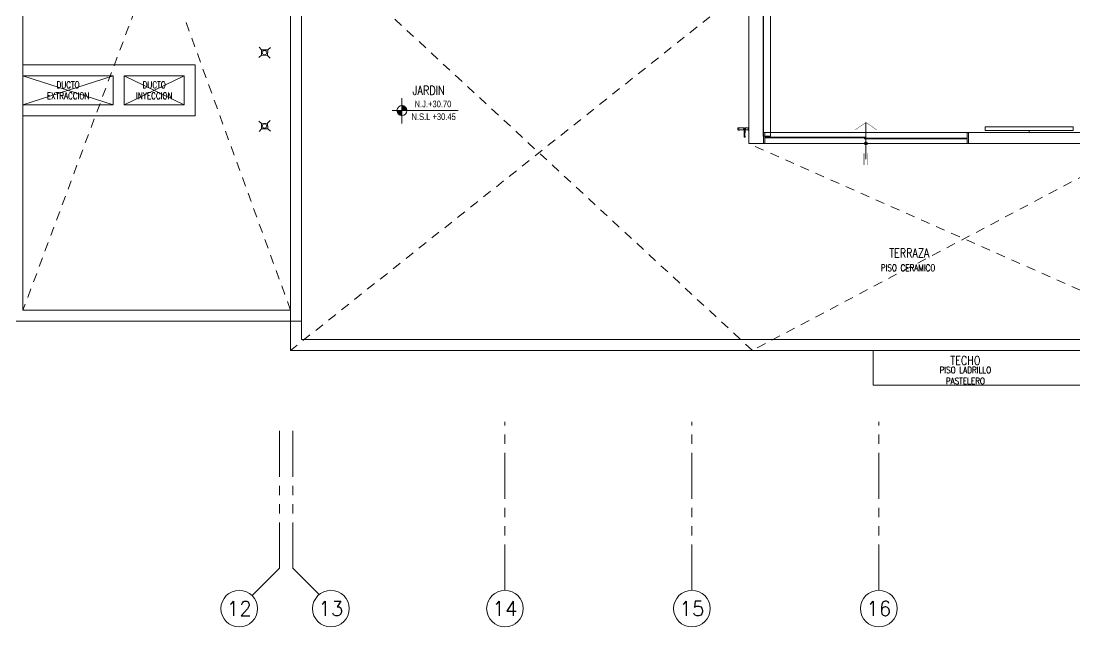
# Model space of a CAD drawing. Header units: millimetres. Extents: x 3738 to 3833, y 1327 to 1657.
# Drawn here: x 3791.8 to 3806.17, y 1353.44 to 1361.71 of the extents above; entities that cross this region are included whole.
import ezdxf
from ezdxf.enums import TextEntityAlignment as Align

# ---------------------------------------------------------------- set-up
doc = ezdxf.new("R2010")
doc.units = ezdxf.units.MM
for name, pattern in [('HIDDEN2', [0.1875, 0.125, -0.0625]), ('PHANTOM', [63.5, 31.75, -6.35, 6.35, -6.35, 6.35, -6.35]), ('PHANTOM2', [1.25, 0.625, -0.125, 0.125, -0.125, 0.125, -0.125])]:
    doc.linetypes.add(name, pattern=pattern)
doc.layers.get('0').update_dxf_attribs({"color": 251, "lineweight": 9})
for name, color, linetype, lineweight in [('A-01', 251, 'Continuous', 13), ('A-EJES', 251, 'PHANTOM', 13), ('A-LINEAS', 251, 'Continuous', 13), ('A-MOBILIARIO', 251, 'Continuous', 13), ('A-MURO BAJO', 251, 'Continuous', 13), ('A-MUROS', 251, 'Continuous', 13), ('A-NIVELES-NPT', 251, 'Continuous', 13), ('A-PROYECCIONES', 251, 'HIDDEN2', 13), ('A-TEXTO-ACABADO PISO', 251, 'Continuous', 13), ('A-TEXTO-AMBIENTE', 251, 'Continuous', 13), ('A_30_DispositivosSanit', 251, 'Continuous', 13), ('A_30_Sanitarios', 251, 'Continuous', 13), ('A_50_TextoAmbiente', 251, 'Continuous', 13), ('A_50_TextoIndicaciones', 251, 'Continuous', 13), ('DLP_MOBILIARIO FIJO', 251, 'Continuous', 13), ('DLP_MURO ALTO', 251, 'Continuous', 13)]:
    doc.layers.add(name, color=color, linetype=linetype, lineweight=lineweight)
doc.styles.add('R80', font='ARIALN.TTF', dxfattribs={"height": 2.03})
doc.styles.add('ROMANS', font='romans.shx', dxfattribs={"width": 0.8})
doc.linetypes.add('FENCELINE1', pattern='A,6.35,-2.54,[133,ltypeshp.shx,S=2.54,R=0,X=-2.54,Y=0],-2.54,25.4', length=36.83)

# ---------------------------------------------------------------- blocks, each defined once
blk = doc.blocks.new('A$C67C01FD6')
blk.add_line((0.025, 0), (0, 0))
blk.add_lwpolyline([(0.025, 0.6), (0.075, 0.6), (0.075, -0.6), (0.025, -0.6), (0.025, 0.6)])
blk = doc.blocks.new('Grifo_Jardin_Planta')
for points in [[(-0.016, 0.132), (-0.016, 0.139, -0.414214), (-0.006, 0.149), (0.006, 0.149, -0.414214), (0.016, 0.139), (0.016, 0.135)], [(-0.012, 0.124), (-0.012, 0.139, -0.414214), (-0.006, 0.145), (0.006, 0.145, -0.414214), (0.012, 0.139), (0.012, 0.124)], [(-0.016, 0.135), (-0.016, 0.132, 0.221072), (-0.012, 0.124, 0.221072)], [(0.012, 0.124, 0.197148), (0.016, 0.132), (0.016, 0.135)], [(0.013, 0.05), (0.014, 0.05, -0.041781), (0.015, 0.05), (0.024, 0.05), (0.084, 0.053), (0.11, 0.05, 0.414214), (0.112, 0.052), (0.112, 0.06, 0.414214), (0.11, 0.062), (0.084, 0.06), (0.024, 0.062), (0.015, 0.062, -0.056016), (0.014, 0.062), (0.013, 0.062)]]:
    blk.add_lwpolyline(points, format="xyb")
blk.add_lwpolyline([(-0.016, 0.007), (0.016, 0.007), (0.016, 0), (-0.016, 0)], close=True)
for points in [[(-0.013, 0.124), (-0.013, 0.063)], [(-0.013, 0.049), (-0.013, 0.007)], [(0.012, 0.063), (0.012, 0.124)], [(0.012, 0.007), (0.012, 0.049)]]:
    blk.add_lwpolyline(points)
for radius in [0.0143, 0.00672, 0.00563]:
    blk.add_circle((0, 0.056), radius)
blk = doc.blocks.new('DPTO 75_D3')
at = {"layer": 'A-LINEAS', "color": 4, "const_width": 0.005, "elevation": 0}
for points in [[(2.903, -2.84), (3.05, -2.739), (3.197, -2.84)], [(3.023, -3.158), (3.023, -3.319)], [(3.077, -3.158), (3.077, -3.319)]]:
    blk.add_lwpolyline(points, dxfattribs=at)
at = {"layer": 'A-LINEAS', "linetype": 'Continuous', "elevation": 0}
blk.add_lwpolyline([(3.05, -2.739), (3.05, -3.239)], dxfattribs=at)
at = {"layer": 'A-LINEAS', "linetype": 'Continuous'}
blk.add_circle((3.05, -3.025, 0), 0.02, dxfattribs=at)
blk.add_circle((3.05, -3.025, 0), 0.02, dxfattribs=at)
at = {"layer": 'A-MURO BAJO', "color": 7}
for p, q in [((4.43, -2.875, 0), (1.67, -2.875, 0)), ((1.67, -3.025, 0), (4.43, -3.025, 0))]:
    blk.add_line(p, q, dxfattribs=at)
at = {"layer": 'A-MURO BAJO'}
for p, q in [((10.75, -5.45, 0), (10.75, -5.7, 0)), ((10.9, -5.45, 0), (10.9, -5.85, 0)), ((-1.8, -5.7, 0), (10.75, -5.7, 0)), ((-1.8, -5.85, 0), (10.9, -5.85, 0))]:
    blk.add_line(p, q, dxfattribs=at)
at = {"layer": 'A-MUROS'}
for p, q in [((4.45, -0.725, 0), (4.45, -3.025, 0)), ((4.65, -3.025, 0), (4.65, -0.875, 0)), ((1.65, -2.875, 0), (0, -2.875, 0)), ((1.65, -2.875, 0), (1.65, -3.025, 0)), ((-0.15, -3.025, 0), (1.65, -3.025, 0)), ((4.45, -3.025, 0), (4.65, -3.025, 0))]:
    blk.add_line(p, q, dxfattribs=at)
at = {"layer": 'A-PROYECCIONES'}
for p, q in [((4.6, -5.85, 0), (10.75, -0.15, 0)), ((4.65, -0.875, 0), (10.9, -5.85, 0)), ((-1.725, -5.85, 0), (4.65, -3.025, 0)), ((-0.75, -3.025, 0), (4.6, -5.85, 0))]:
    blk.add_line(p, q, dxfattribs=at)
at = {"layer": 'DLP_MOBILIARIO FIJO', "color": 6, "elevation": 0}
for points in [[(1.67, -2.875), (1.65, -2.875), (1.65, -3.025), (1.67, -3.025)], [(4.45, -2.875), (4.43, -2.875), (4.43, -3.025), (4.45, -3.025)]]:
    blk.add_lwpolyline(points, close=True, dxfattribs=at)
at = {"layer": 'DLP_MOBILIARIO FIJO', "elevation": 0}
for points in [[(3.07, -2.963), (1.67, -2.963), (1.67, -2.953), (3.07, -2.953)], [(3.05, -2.938), (4.43, -2.938), (4.43, -2.948), (3.05, -2.948)]]:
    blk.add_lwpolyline(points, close=True, dxfattribs=at)
at = {"layer": 'DLP_MURO ALTO'}
for p, q in [((10.75, -5.45, 0), (10.75, -0.15, 0)), ((10.9, -5.45, 0), (10.75, -5.45, 0))]:
    blk.add_line(p, q, dxfattribs=at)
at = {"layer": 'A-MOBILIARIO', "rotation": 90}
blk.add_blockref('A$C67C01FD6', (0.825, -2.875, 0), dxfattribs=at)
at = {"layer": 'A_30_Sanitarios', "lineweight": 30, "rotation": 269.8910691581374}
blk.add_blockref('Grifo_Jardin_Planta', (4.65, -2.827, 0), dxfattribs=at)
blk = doc.blocks.new('TE-AZ2')
at = {"layer": 'A-LINEAS', "linetype": 'Continuous'}
for p, q in [((-24.12, -9.625, 0), (-25.35, -10.025)), ((-25.35, -9.625), (-24.12, -10.025, 0)), ((-23.15, -9.625, 0), (-23.97, -10.025, 0)), ((-23.97, -9.625, 0), (-23.15, -10.025))]:
    blk.add_line(p, q, dxfattribs=at)
at = {"layer": 'A-MURO BAJO'}
for p, q in [((-23, -9.475), (-25.35, -9.475)), ((-23, -10.175), (-23, -9.475)), ((-24.12, -9.625), (-25.35, -9.625)), ((-24.12, -10.025), (-24.12, -9.625)), ((-23.97, -9.625), (-23.97, -10.025)), ((-23.15, -9.625), (-23.97, -9.625)), ((-23.15, -9.625), (-23.15, -10.025)), ((-25.35, -10.025), (-24.12, -10.025)), ((-23.15, -10.025), (-23.97, -10.025)), ((-25.35, -10.175), (-23, -10.175))]:
    blk.add_line(p, q, dxfattribs=at)
at = {"layer": 'DLP_MURO ALTO'}
blk.add_line((-25.35, -12.825), (-25.35, -2.775), dxfattribs=at)
at = {"xscale": -1}
blk.add_blockref('DPTO 75_D3', (-10.8, -7.525, 0), dxfattribs=at)
at = {"layer": 'A-01'}
for p, q in [((-21.7, -7.525), (-21.7, -13.375)), ((-21.55, -7.525), (-21.55, -13.225))]:
    blk.add_line(p, q, dxfattribs=at)
at = {"layer": 'A-LINEAS'}
blk.add_lwpolyline([(0, -11.05), (0, -13.85), (-13.75, -13.85), (-13.75, -13.375)], dxfattribs=at)
at = {"layer": 'A-PROYECCIONES'}
for p, q in [((-21.55, -2.625), (-25.35, -12.825)), ((-21.7, -12.825), (-25.35, -2.775))]:
    blk.add_line(p, q, dxfattribs=at)
at = {"layer": 'DLP_MURO ALTO'}
for p, q in [((-21.7, -12.825), (-21.7, -7.525)), ((-21.55, -7.675), (-21.55, -12.975)), ((-21.7, -12.825), (-25.35, -12.825)), ((-21.55, -12.975), (-25.5, -12.975))]:
    blk.add_line(p, q, dxfattribs=at)
blk = doc.blocks.new('TEXTO DUCTOS PT')
at = {"layer": 'A_50_TextoIndicaciones', "char_height": 0.09, "width": 0.4157, "attachment_point": 5, "style": 'ROMANS'}
for s, insert in [('\\pxsm1,qc,t16;DUCTO EXTRACCION', (22.615, -9.825, 0)), ('\\pxsm1,qc,t16;DUCTO INYECCION', (23.79, -9.825, 0))]:
    blk.add_mtext(s, dxfattribs=dict(at, insert=insert))
blk = doc.blocks.new('Ejes_Torre C')
for p, q in [((26.85, -2.5), (26.477, -2.873)), ((27.03, -2.5), (27.389, -2.859))]:
    blk.add_line(p, q)
at = {"layer": 'A-EJES', "linetype": 'PHANTOM2'}
for points in [[(26.85, -2.5), (26.85, -0.5)], [(27.03, -2.5), (27.03, -0.5)], [(29.925, -2.8), (29.925, -0.5)], [(32.475, -2.8), (32.475, -0.5)], [(35.025, -2.8), (35.025, -0.5)]]:
    blk.add_lwpolyline(points, dxfattribs=at)
at = {"layer": 'A-EJES', "linetype": 'Continuous'}
for centre in [(26.3, -3.05), (27.55, -3.05), (29.925, -3.05), (32.475, -3.05), (35.025, -3.05)]:
    blk.add_circle(centre, 0.25, dxfattribs=at)
at = {"layer": 'A-EJES', "linetype": 'Continuous', "style": 'ROMANS'}
for s, p in [('12', (26.3, -3.05)), ('13', (27.55, -3.05)), ('14', (29.925, -3.05)), ('15', (32.475, -3.05)), ('16', (35.025, -3.05))]:
    blk.add_text(s, height=0.2, dxfattribs=at).set_placement(p, align=Align.MIDDLE_CENTER)
blk = doc.blocks.new('SIM NIVEL PLANTA')
at = {"linetype": 'Continuous'}
h = blk.add_hatch(dxfattribs=at)
h.set_pattern_fill('_USER', color=0, scale=0.089997, angle=45, style=0, pattern_type=0)
h.set_pattern_definition([(45, (31854.49523, 23864.84028), (-0.06363728001, 0.06363728001), [])])
h.paths.add_polyline_path([(-17.33, 0), (-15.98, 0, 0.409209), (-17.33, 1.33)])
h.paths.add_polyline_path([(-18.68, 0, 0.004279), (-18.68, -0.02, 0.414214), (-17.33, -1.37), (-17.33, 0)])
at = {"color": 0}
for p, q in [((-17.33, -3.58), (-17.33, 3.34)), ((-2, 0), (-20, 0))]:
    blk.add_line(p, q, dxfattribs=at)
at = {"color": 0, "linetype": 'Continuous'}
blk.add_circle((-17.33, -0.02), 1.35, dxfattribs=at)
at = {"color": 0, "style": 'R80'}
blk.add_attdef('N.P.T.+0.00', text='', height=1.8, dxfattribs=at).set_placement((-8.87, 1.77), align=Align.MIDDLE_CENTER)
blk = doc.blocks.new('TEXTO AMBIENTES AZ')
at = {"layer": 'A-NIVELES-NPT'}
ref = blk.add_blockref('SIM NIVEL PLANTA', (28.036, -10.1), dxfattribs=dict(at, xscale=0.05, yscale=0.05, zscale=0.05))
ref.add_attrib('N.P.T.+0.00', 'N.J.+30.70', dxfattribs={"layer": '0', "height": 0.09, "style": 'R80'}).set_placement((27.593, -10.011), align=Align.MIDDLE_CENTER)
at = {"layer": 'A-NIVELES-NPT', "insert": (27.3, -10.14), "char_height": 0.09, "attachment_point": 1, "style": 'R80'}
blk.add_mtext_dynamic_manual_height_columns('N.S.L +30.45', width=0.96458, gutter_width=0.6, heights=[0], dxfattribs=at)
at = {"layer": 'A-TEXTO-ACABADO PISO', "char_height": 0.09, "attachment_point": 2, "style": 'ROMANS'}
for s, insert in [('PISO CERAMICO', (34.074, -12.203)), ('PISO LADRILLO PASTELERO', (34.856, -13.598))]:
    blk.add_mtext_dynamic_manual_height_columns(s, width=1.20225, gutter_width=12.5, heights=[0], dxfattribs=dict(at, insert=insert))
at = {"layer": 'A-TEXTO-AMBIENTE', "style": 'ROMANS', "width": 0.8}
for s, p in [('JARDIN', (27.534, -9.886)), ('TERRAZA', (34.091, -12.105, 0)), ('TECHO', (34.856, -13.573))]:
    blk.add_text(s, height=0.12, dxfattribs=at).set_placement(p, align=Align.CENTER)
blk = doc.blocks.new('0-sumidero')
for p, q in [((-0.042, 0.038), (-0.076, 0.072)), ((0.043, 0.038), (-0.042, 0.038)), ((-0.042, 0.038), (-0.042, -0.037)), ((0.043, 0.038), (0.078, 0.072)), ((0.043, -0.037), (0.043, 0.038)), ((-0.042, -0.037), (-0.076, -0.071)), ((-0.042, -0.037), (0.043, -0.037)), ((0.043, -0.037), (0.078, -0.071))]:
    blk.add_line(p, q)
blk.add_circle((0, 0), 0.0303)
blk = doc.blocks.new('sum')
at = {"layer": 'A_30_DispositivosSanit', "rotation": 45.00000007321594}
blk.add_blockref('0-sumidero', (0, 0), dxfattribs=at)
blk = doc.blocks.new('IS-pluviales_26.03.2025')
at = {"linetype": 'FENCELINE1', "ltscale": 3, "elevation": 0}
blk.add_lwpolyline([(-15.25, -133.201), (-15.25, -135.4), (-15.15, -135.4), (-15.15, -133.101), (-15.301, -133.101)], dxfattribs=at)
at = {"layer": 'A_30_DispositivosSanit', "rotation": 312.7190348752735}
blk.add_blockref('sum', (-22.054, -134.26, 0), dxfattribs=at)
at = {"layer": 'A_30_DispositivosSanit', "xscale": -1, "rotation": 227.2809651247265}
blk.add_blockref('sum', (-22.054, -135.263, 0), dxfattribs=at)

msp = doc.modelspace()

# ---------------------------------------------------------------- block references
msp.add_blockref('TE-AZ2', (3817.172, 1370.588))

# ---------------------------------------------------------------- next in the draw order: block references
at = {"layer": 'A-EJES'}
msp.add_blockref('Ejes_Torre C', (3768.472, 1356.738), dxfattribs=at)
at = {"layer": 'A_30_DispositivosSanit'}
msp.add_blockref('IS-pluviales_26.03.2025', (3817.171, 1495.538, 0), dxfattribs=at)
at = {"layer": 'A_50_TextoAmbiente'}
msp.add_blockref('TEXTO AMBIENTES AZ', (3769.822, 1370.588), dxfattribs=at)
at = {"layer": 'A_50_TextoIndicaciones'}
msp.add_blockref('TEXTO DUCTOS PT', (3769.822, 1370.588), dxfattribs=at)

doc.saveas('drawing.dxf')
